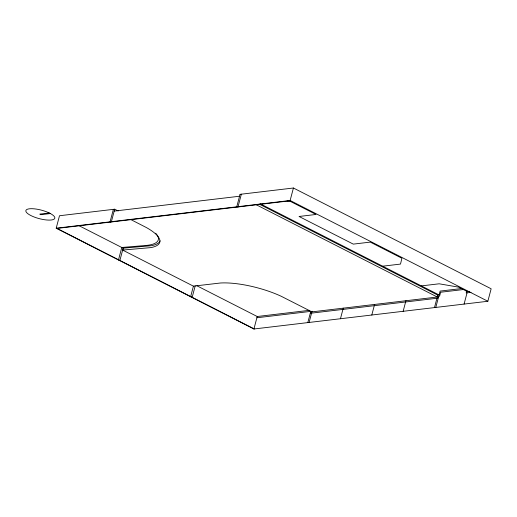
<?xml version="1.0" encoding="UTF-8"?>
<svg xmlns="http://www.w3.org/2000/svg" width="517" height="517" viewBox="0 0 517 517"><rect width="100%" height="100%" fill="white"/><g stroke="black" fill="none" stroke-linecap="round" stroke-linejoin="round"><path stroke-width="0.78" d="M237.245 207.058L236.754 206.806L240.05 194.334L293.423 188.007L491.15 288.79L487.854 301.262L253.925 328.993L56.198 228.21L59.494 215.738L114.684 209.198L118.206 210.988M113.378 209.353L110.082 221.825L110.573 222.077M114.684 209.198L111.388 221.67L111.885 221.922M160.115 240.838A48.921 14.302 14.8 0 1 151.352 245.711L123.143 248.179L119.847 260.652L120.19 260.613M462.056 288.492L440.103 291.09L439.082 294.961L437.776 295.117L437.279 297.017L311.913 311.874L281.28 296.306A48.921 14.302 14.8 0 0 220.313 283.012L193.416 286.153L122.639 250.079L123.485 248.141M193.416 286.153L190.624 296.732L190.967 296.687M195.219 285.804L192.13 297.495L192.473 297.456M241.355 194.179L238.059 206.658L238.557 206.91M253.925 328.993L257.22 316.514L309.521 310.316M56.198 228.21L290.127 200.486L293.423 188.007M307.809 322.602L310.775 311.376M309.114 322.446L312.081 311.221M340.457 318.737L343.249 308.158M371.801 315.021L374.592 304.448M403.144 311.305L405.935 300.732M434.48 307.589L436.949 298.264M435.786 307.434L438.752 296.222M466.806 290.625L466.198 292.932L471.019 292.357M464.085 304.08L467.058 292.829M49.277 212.998L39.796 214.122L40.895 214.678L50.375 213.553M114.179 211.098L239.545 196.234M56.689 228.462L290.619 200.738M118.826 259.915L118.483 259.961L121.779 247.481L145.645 245.491A46.86 13.7 14.8 0 0 155.656 233.206M382.651 266.197L400.501 264.084L401.909 258.235L370.269 242.111L353.292 244.121L299.046 216.474L316.029 214.465L290.412 201.41L287.29 200.867M421.329 285.907L439.172 283.794L458.663 287.161L467.381 291.607L469.759 291.323M464.085 289.462L440.633 292.241L439.605 296.118L438.3 296.273L437.802 298.16L310.723 313.224L311.228 311.324L256.891 317.761M253.156 328.599L253.498 328.56M122.981 250.041L150.854 247.611A48.921 14.302 14.8 0 0 146.498 227.609L130.381 219.35M290.127 200.486L487.854 301.262M260.232 203.801L439.082 294.961M240.05 194.334L240.541 194.586M259.211 204.099L437.776 295.117M255.837 204.538L437.279 297.017M78.823 225.586L123.143 248.179M196.867 285.752L257.22 316.514M57.032 228.424L254.267 328.948M49.858 213.269L48.346 212.552A14.974 4.382 14.8 0 0 25.979 210.29A14.974 4.382 14.8 0 0 44.494 219.725A14.974 4.382 14.8 0 0 51.209 214.012L49.858 213.269"/></g></svg>
